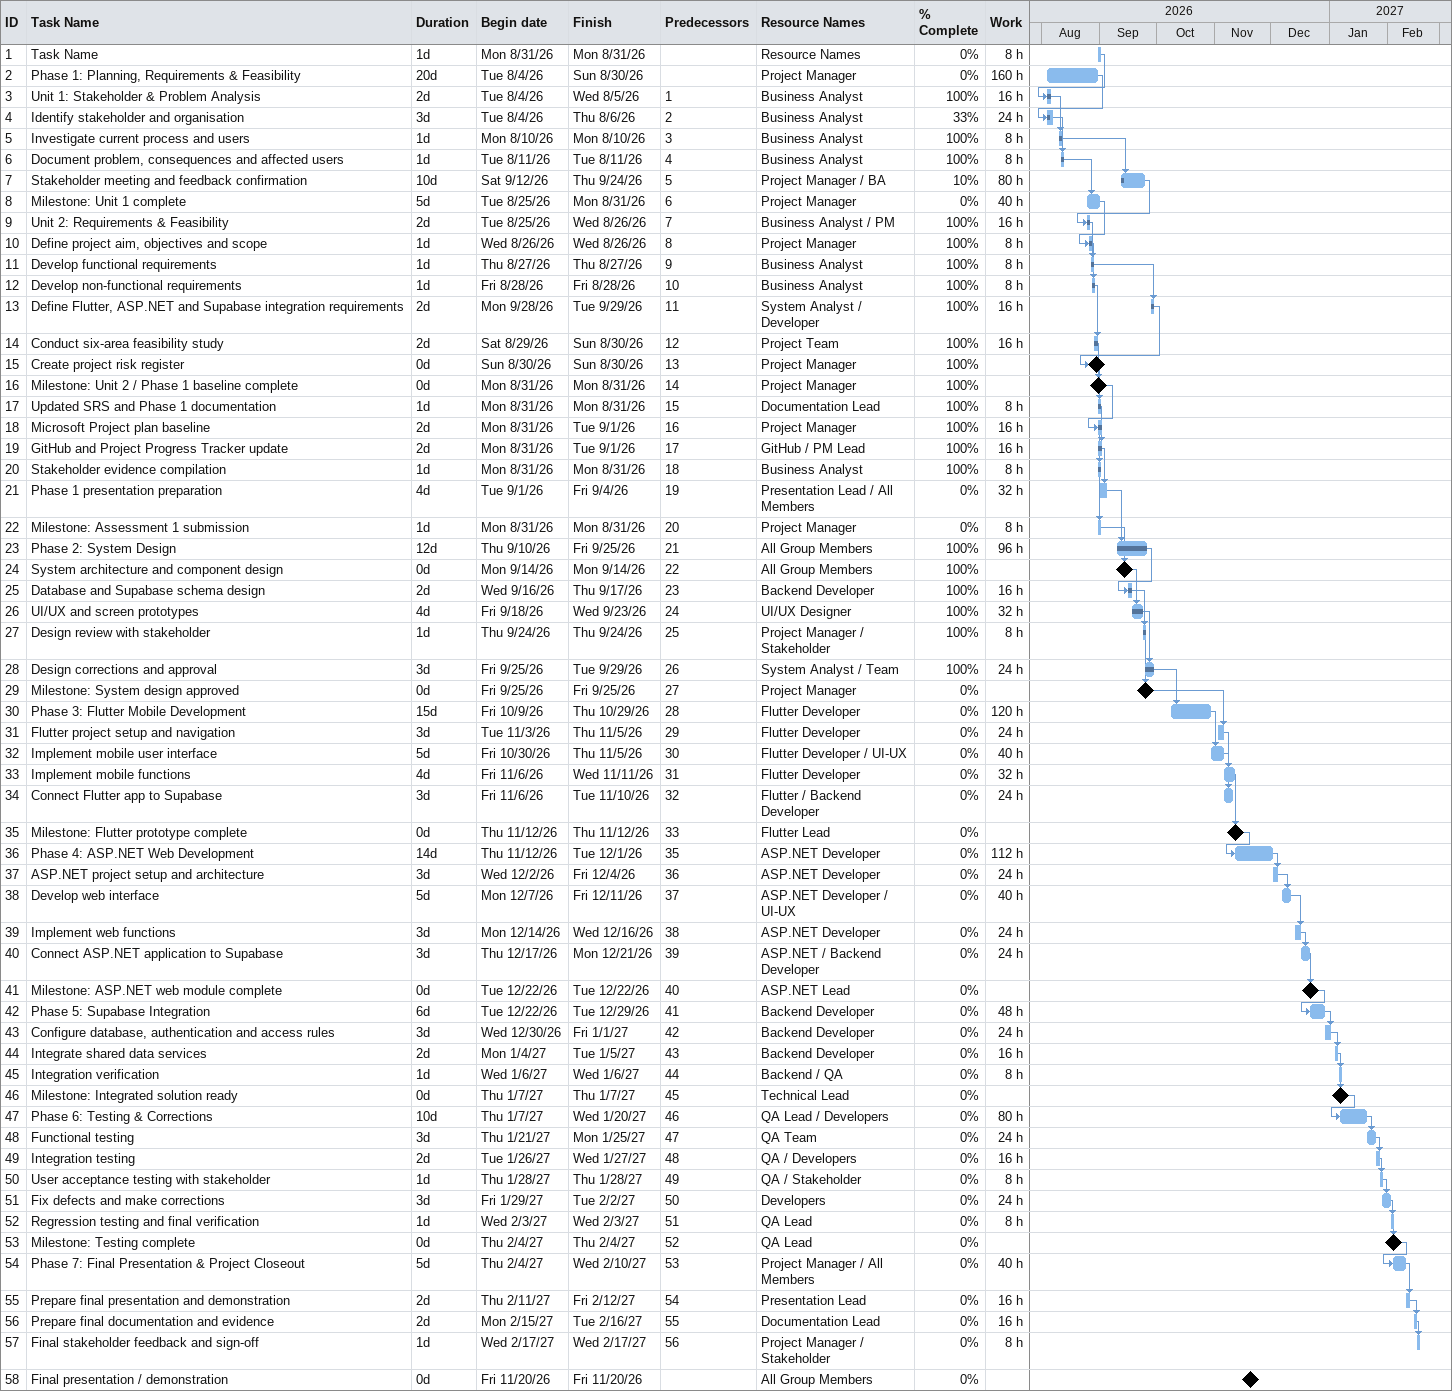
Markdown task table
| ID | Task | Duration | Start | Finish | Predecessors | Resources | % complete | Work (h) |
|---|---|---|---|---|---|---|---|---|
| 1 | Task Name | 1d | 2026-08-31 | 2026-08-31 |  | Resource Names | 0 | 8 |
| 2 | Phase 1: Planning, Requirements & Feasibility | 20d | 2026-08-04 | 2026-08-30 |  | Project Manager | 0 | 160 |
| 3 | Unit 1: Stakeholder & Problem Analysis | 2d | 2026-08-04 | 2026-08-05 | 1 | Business Analyst | 100 | 16 |
| 4 | Identify stakeholder and organisation | 3d | 2026-08-04 | 2026-08-06 | 2 | Business Analyst | 33 | 24 |
| 5 | Investigate current process and users | 1d | 2026-08-10 | 2026-08-10 | 3 | Business Analyst | 100 | 8 |
| 6 | Document problem, consequences and affected users | 1d | 2026-08-11 | 2026-08-11 | 4 | Business Analyst | 100 | 8 |
| 7 | Stakeholder meeting and feedback confirmation | 10d | 2026-09-12 | 2026-09-24 | 5 | Project Manager / BA | 10 | 80 |
| 8 | Milestone: Unit 1 complete | 5d | 2026-08-25 | 2026-08-31 | 6 | Project Manager | 0 | 40 |
| 9 | Unit 2: Requirements & Feasibility | 2d | 2026-08-25 | 2026-08-26 | 7 | Business Analyst / PM | 100 | 16 |
| 10 | Define project aim, objectives and scope | 1d | 2026-08-26 | 2026-08-26 | 8 | Project Manager | 100 | 8 |
| 11 | Develop functional requirements | 1d | 2026-08-27 | 2026-08-27 | 9 | Business Analyst | 100 | 8 |
| 12 | Develop non-functional requirements | 1d | 2026-08-28 | 2026-08-28 | 10 | Business Analyst | 100 | 8 |
| 13 | Define Flutter, ASP.NET and Supabase integration requirements | 2d | 2026-09-28 | 2026-09-29 | 11 | System Analyst / Developer | 100 | 16 |
| 14 | Conduct six-area feasibility study | 2d | 2026-08-29 | 2026-08-30 | 12 | Project Team | 100 | 16 |
| 15 | Create project risk register | 0d | 2026-08-30 | 2026-08-30 | 13 | Project Manager | 100 |  |
| 16 | Milestone: Unit 2 / Phase 1 baseline complete | 0d | 2026-08-31 | 2026-08-31 | 14 | Project Manager | 100 |  |
| 17 | Updated SRS and Phase 1 documentation | 1d | 2026-08-31 | 2026-08-31 | 15 | Documentation Lead | 100 | 8 |
| 18 | Microsoft Project plan baseline | 2d | 2026-08-31 | 2026-09-01 | 16 | Project Manager | 100 | 16 |
| 19 | GitHub and Project Progress Tracker update | 2d | 2026-08-31 | 2026-09-01 | 17 | GitHub / PM Lead | 100 | 16 |
| 20 | Stakeholder evidence compilation | 1d | 2026-08-31 | 2026-08-31 | 18 | Business Analyst | 100 | 8 |
| 21 | Phase 1 presentation preparation | 4d | 2026-09-01 | 2026-09-04 | 19 | Presentation Lead / All Members | 0 | 32 |
| 22 | Milestone: Assessment 1 submission | 1d | 2026-08-31 | 2026-08-31 | 20 | Project Manager | 0 | 8 |
| 23 | Phase 2: System Design | 12d | 2026-09-10 | 2026-09-25 | 21 | All Group Members | 100 | 96 |
| 24 | System architecture and component design | 0d | 2026-09-14 | 2026-09-14 | 22 | All Group Members | 100 |  |
| 25 | Database and Supabase schema design | 2d | 2026-09-16 | 2026-09-17 | 23 | Backend Developer | 100 | 16 |
| 26 | UI/UX and screen prototypes | 4d | 2026-09-18 | 2026-09-23 | 24 | UI/UX Designer | 100 | 32 |
| 27 | Design review with stakeholder | 1d | 2026-09-24 | 2026-09-24 | 25 | Project Manager / Stakeholder | 100 | 8 |
| 28 | Design corrections and approval | 3d | 2026-09-25 | 2026-09-29 | 26 | System Analyst / Team | 100 | 24 |
| 29 | Milestone: System design approved | 0d | 2026-09-25 | 2026-09-25 | 27 | Project Manager | 0 |  |
| 30 | Phase 3: Flutter Mobile Development | 15d | 2026-10-09 | 2026-10-29 | 28 | Flutter Developer | 0 | 120 |
| 31 | Flutter project setup and navigation | 3d | 2026-11-03 | 2026-11-05 | 29 | Flutter Developer | 0 | 24 |
| 32 | Implement mobile user interface | 5d | 2026-10-30 | 2026-11-05 | 30 | Flutter Developer / UI-UX | 0 | 40 |
| 33 | Implement mobile functions | 4d | 2026-11-06 | 2026-11-11 | 31 | Flutter Developer | 0 | 32 |
| 34 | Connect Flutter app to Supabase | 3d | 2026-11-06 | 2026-11-10 | 32 | Flutter / Backend Developer | 0 | 24 |
| 35 | Milestone: Flutter prototype complete | 0d | 2026-11-12 | 2026-11-12 | 33 | Flutter Lead | 0 |  |
| 36 | Phase 4: ASP.NET Web Development | 14d | 2026-11-12 | 2026-12-01 | 35 | ASP.NET Developer | 0 | 112 |
| 37 | ASP.NET project setup and architecture | 3d | 2026-12-02 | 2026-12-04 | 36 | ASP.NET Developer | 0 | 24 |
| 38 | Develop web interface | 5d | 2026-12-07 | 2026-12-11 | 37 | ASP.NET Developer / UI-UX | 0 | 40 |
| 39 | Implement web functions | 3d | 2026-12-14 | 2026-12-16 | 38 | ASP.NET Developer | 0 | 24 |
| 40 | Connect ASP.NET application to Supabase | 3d | 2026-12-17 | 2026-12-21 | 39 | ASP.NET / Backend Developer | 0 | 24 |
| 41 | Milestone: ASP.NET web module complete | 0d | 2026-12-22 | 2026-12-22 | 40 | ASP.NET Lead | 0 |  |
| 42 | Phase 5: Supabase Integration | 6d | 2026-12-22 | 2026-12-29 | 41 | Backend Developer | 0 | 48 |
| 43 | Configure database, authentication and access rules | 3d | 2026-12-30 | 2027-01-01 | 42 | Backend Developer | 0 | 24 |
| 44 | Integrate shared data services | 2d | 2027-01-04 | 2027-01-05 | 43 | Backend Developer | 0 | 16 |
| 45 | Integration verification | 1d | 2027-01-06 | 2027-01-06 | 44 | Backend / QA | 0 | 8 |
| 46 | Milestone: Integrated solution ready | 0d | 2027-01-07 | 2027-01-07 | 45 | Technical Lead | 0 |  |
| 47 | Phase 6: Testing & Corrections | 10d | 2027-01-07 | 2027-01-20 | 46 | QA Lead / Developers | 0 | 80 |
| 48 | Functional testing | 3d | 2027-01-21 | 2027-01-25 | 47 | QA Team | 0 | 24 |
| 49 | Integration testing | 2d | 2027-01-26 | 2027-01-27 | 48 | QA / Developers | 0 | 16 |
| 50 | User acceptance testing with stakeholder | 1d | 2027-01-28 | 2027-01-28 | 49 | QA / Stakeholder | 0 | 8 |
| 51 | Fix defects and make corrections | 3d | 2027-01-29 | 2027-02-02 | 50 | Developers | 0 | 24 |
| 52 | Regression testing and final verification | 1d | 2027-02-03 | 2027-02-03 | 51 | QA Lead | 0 | 8 |
| 53 | Milestone: Testing complete | 0d | 2027-02-04 | 2027-02-04 | 52 | QA Lead | 0 |  |
| 54 | Phase 7: Final Presentation & Project Closeout | 5d | 2027-02-04 | 2027-02-10 | 53 | Project Manager / All Members | 0 | 40 |
| 55 | Prepare final presentation and demonstration | 2d | 2027-02-11 | 2027-02-12 | 54 | Presentation Lead | 0 | 16 |
| 56 | Prepare final documentation and evidence | 2d | 2027-02-15 | 2027-02-16 | 55 | Documentation Lead | 0 | 16 |
| 57 | Final stakeholder feedback and sign-off | 1d | 2027-02-17 | 2027-02-17 | 56 | Project Manager / Stakeholder | 0 | 8 |
| 58 | Final presentation / demonstration | 0d | 2026-11-20 | 2026-11-20 |  | All Group Members | 0 |  |
